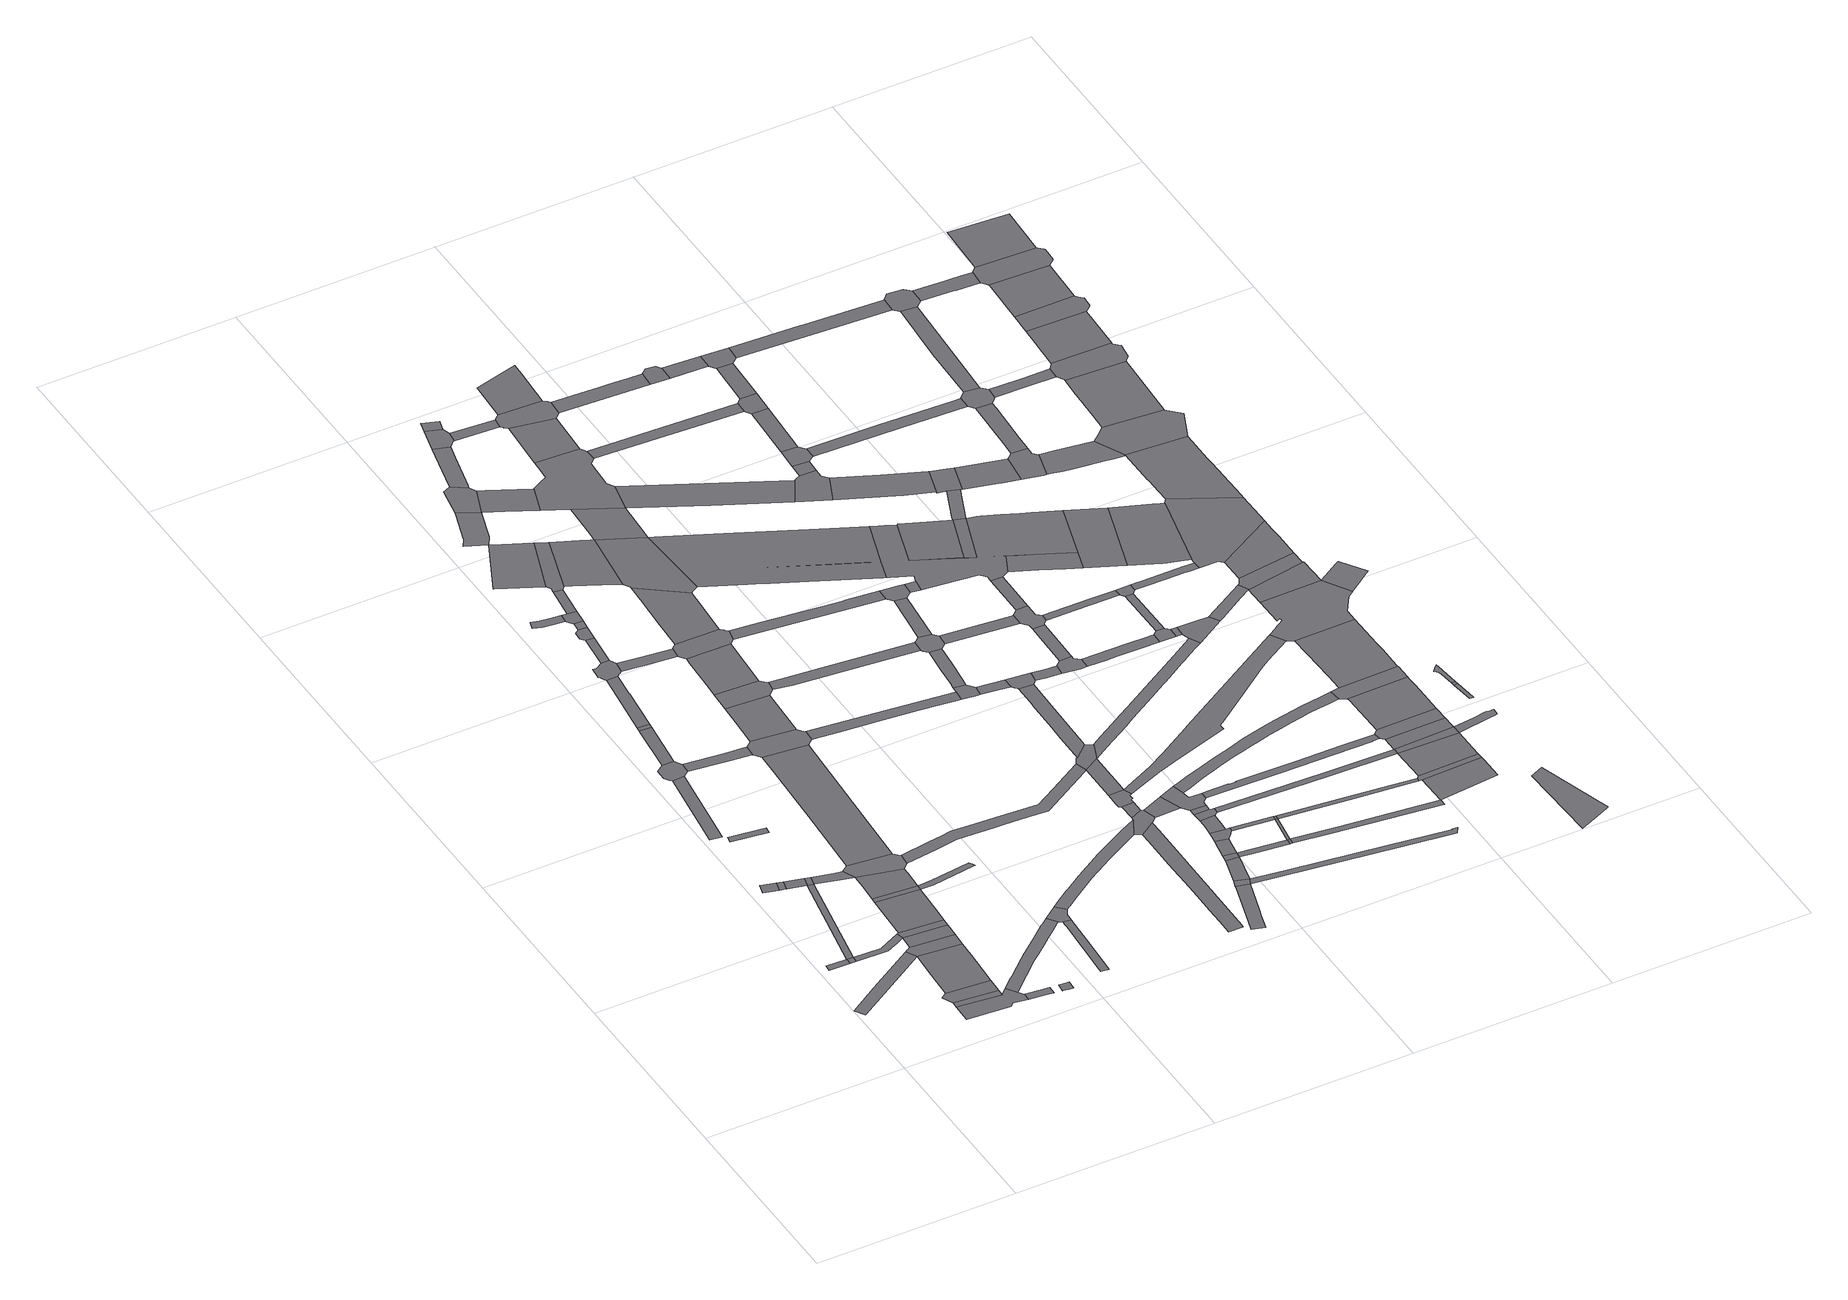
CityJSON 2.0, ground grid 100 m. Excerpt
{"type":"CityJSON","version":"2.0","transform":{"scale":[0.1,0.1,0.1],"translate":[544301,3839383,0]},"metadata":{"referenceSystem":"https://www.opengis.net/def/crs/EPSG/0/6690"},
"CityObjects":{
"road1":{"type":"Road","attributes":{"RoadStructureAttribute.sectionType":"1"},"geometry":[{"type":"MultiSurface","lod":"1","boundaries":[[[0,1,2,3]]]}]},
"road2":{"type":"Road","attributes":{"RoadStructureAttribute.sectionType":"1"},"geometry":[{"type":"MultiSurface","lod":"1","boundaries":[[[4,5,6,7,8,9]]]}]},
"road3":{"type":"Road","geometry":[{"type":"MultiSurface","lod":"1","boundaries":[[[3,2,10,11]]]}]},
"road4":{"type":"Road","attributes":{"RoadStructureAttribute.sectionType":"1"},"geometry":[{"type":"MultiSurface","lod":"1","boundaries":[[[12,13,14,15,16]]]}]},
"road5":{"type":"Road","attributes":{"RoadStructureAttribute.sectionType":"1"},"geometry":[{"type":"MultiSurface","lod":"1","boundaries":[[[17,3,11,18]]]}]},
"road6":{"type":"Road","attributes":{"RoadStructureAttribute.sectionType":"1"},"geometry":[{"type":"MultiSurface","lod":"1","boundaries":[[[19,20,21,11,10,22,23,24]]]}]},
"road7":{"type":"Road","geometry":[{"type":"MultiSurface","lod":"1","boundaries":[[[16,15,25,26]]]}]},
"road8":{"type":"Road","attributes":{"RoadStructureAttribute.sectionType":"1"},"geometry":[{"type":"MultiSurface","lod":"1","boundaries":[[[27,28,29,30]]]}]},
"road9":{"type":"Road","geometry":[{"type":"MultiSurface","lod":"1","boundaries":[[[31,32,33,27,30,34]]]}]},
"road10":{"type":"Road","attributes":{"RoadStructureAttribute.sectionType":"1"},"geometry":[{"type":"MultiSurface","lod":"1","boundaries":[[[26,25,35,17,36]]]}]},
"road11":{"type":"Road","geometry":[{"type":"MultiSurface","lod":"1","boundaries":[[[37,38,29,28,39,40,41,42,43,44,45,46]]]}]},
"road12":{"type":"Road","geometry":[{"type":"MultiSurface","lod":"1","boundaries":[[[36,17,18,47]]]}]},
"road13":{"type":"Road","attributes":{"RoadStructureAttribute.sectionType":"1"},"geometry":[{"type":"MultiSurface","lod":"1","boundaries":[[[9,48,31,34,49,50,51]]]}]},
"road14":{"type":"Road","attributes":{"RoadStructureAttribute.sectionType":"1"},"geometry":[{"type":"MultiSurface","lod":"1","boundaries":[[[52,53,54,55]]]}]},
"road15":{"type":"Road","geometry":[{"type":"MultiSurface","lod":"1","boundaries":[[[56,57,58,59,60]]]}]},
"road16":{"type":"Road","geometry":[{"type":"MultiSurface","lod":"1","boundaries":[[[61,62,63,4,9,51,64]]]}]},
"road17":{"type":"Road","attributes":{"RoadStructureAttribute.sectionType":"1"},"geometry":[{"type":"MultiSurface","lod":"1","boundaries":[[[65,47,18,66,67,68,69,70]]]}]},
"road18":{"type":"Road","attributes":{"RoadStructureAttribute.sectionType":"1"},"geometry":[{"type":"MultiSurface","lod":"1","boundaries":[[[24,71,61,64,72]]]}]},
"road19":{"type":"Road","geometry":[{"type":"MultiSurface","lod":"1","boundaries":[[[73,19,24,72,74]]]}]},
"road20":{"type":"Road","geometry":[{"type":"MultiSurface","lod":"1","boundaries":[[[75,76,77,78,79,80,81,53,52,82,83,84,85,86,87,88]]]}]},
"road21":{"type":"Road","attributes":{"RoadStructureAttribute.sectionType":"1"},"geometry":[{"type":"MultiSurface","lod":"1","boundaries":[[[89,90,44,43,91,92,93,94]]]}]},
"road22":{"type":"Road","attributes":{"RoadStructureAttribute.sectionType":"1"},"geometry":[{"type":"MultiSurface","lod":"1","boundaries":[[[95,73,74,96,97]]]}]},
"road23":{"type":"Road","geometry":[{"type":"MultiSurface","lod":"1","boundaries":[[[98,95,97,99]]]}]},
"road24":{"type":"Road","attributes":{"RoadStructureAttribute.sectionType":"1"},"geometry":[{"type":"MultiSurface","lod":"1","boundaries":[[[100,101,75,88,102]]]}]},
"road25":{"type":"Road","attributes":{"RoadStructureAttribute.sectionType":"1"},"geometry":[{"type":"MultiSurface","lod":"1","boundaries":[[[103,104,98,99,105,106]]]}]},
"road26":{"type":"Road","geometry":[{"type":"MultiSurface","lod":"1","boundaries":[[[107,108,109,110,111,112,113,114]]]}]},
"road27":{"type":"Road","geometry":[{"type":"MultiSurface","lod":"1","boundaries":[[[115,100,102,116]]]}]},
"road28":{"type":"Road","geometry":[{"type":"MultiSurface","lod":"1","boundaries":[[[117,118,70,69,103,106,119,120,121,122,123]]]}]},
"road29":{"type":"Road","attributes":{"RoadStructureAttribute.sectionType":"1"},"geometry":[{"type":"MultiSurface","lod":"1","boundaries":[[[124,125,126,127,128,129,130,131,132,37,46,133,134,135,136,137,138,139,140,141]]]}]},
"road30":{"type":"Road","attributes":{"RoadStructureAttribute.sectionType":"1"},"geometry":[{"type":"MultiSurface","lod":"1","boundaries":[[[142,85,84,143,144,145,146,147]]]}]},
"road31":{"type":"Road","attributes":{"RoadStructureAttribute.sectionType":"1"},"geometry":[{"type":"MultiSurface","lod":"1","boundaries":[[[148,149,150,115,116,151,152,153]]]}]},
"road32":{"type":"Road","attributes":{"RoadStructureAttribute.sectionType":"1"},"geometry":[{"type":"MultiSurface","lod":"1","boundaries":[[[154,155,156,117,123,157,158]]]}]},
"road33":{"type":"Road","geometry":[{"type":"MultiSurface","lod":"1","boundaries":[[[159,160,161,162,163,164,148,153,165,166,167,168,169]]]}]},
"road34":{"type":"Road","attributes":{"RoadStructureAttribute.sectionType":"1"},"geometry":[{"type":"MultiSurface","lod":"1","boundaries":[[[170,171,172,173,174,175,99,97]]]}]},
"road35":{"type":"Road","geometry":[{"type":"MultiSurface","lod":"1","boundaries":[[[176,177,178,179,180,181,182,183,184]]]}]},
"road36":{"type":"Road","attributes":{"RoadStructureAttribute.sectionType":"1"},"geometry":[{"type":"MultiSurface","lod":"1","boundaries":[[[185,159,169,186]]]}]},
"road37":{"type":"Road","attributes":{"RoadStructureAttribute.sectionType":"1"},"geometry":[{"type":"MultiSurface","lod":"1","boundaries":[[[187,188,189,190,191,192,193,194,195]]]}]},
"road38":{"type":"Road","geometry":[{"type":"MultiSurface","lod":"1","boundaries":[[[196,197,198,185,186,199]]]}]},
"road39":{"type":"Road","attributes":{"RoadStructureAttribute.sectionType":"1"},"geometry":[{"type":"MultiSurface","lod":"1","boundaries":[[[200,201,196,199,202]]]}]},
"road40":{"type":"Road","geometry":[{"type":"MultiSurface","lod":"1","boundaries":[[[203,124,141,204,187,195,205,206,207]]]}]},
"road41":{"type":"Road","geometry":[{"type":"MultiSurface","lod":"1","boundaries":[[[184,183,200,202,208,209]]]}]},
"road42":{"type":"Road","geometry":[{"type":"MultiSurface","lod":"1","boundaries":[[[210,211,212,147,146,213,154,158,214,215,216,217,218,219,220]]]}]},
"road43":{"type":"Road","attributes":{"RoadStructureAttribute.sectionType":"1"},"geometry":[{"type":"MultiSurface","lod":"1","boundaries":[[[221,168,167,222,223,224]]]}]},
"road44":{"type":"Road","attributes":{"RoadStructureAttribute.sectionType":"1"},"geometry":[{"type":"MultiSurface","lod":"1","boundaries":[[[225,209,208,226]]]}]},
"road45":{"type":"Road","attributes":{"RoadStructureAttribute.sectionType":"1"},"geometry":[{"type":"MultiSurface","lod":"1","boundaries":[[[227,228,210,220,229]]]}]},
"road46":{"type":"Road","attributes":{"function":"1"},"geometry":[{"type":"MultiSurface","lod":"1","boundaries":[[[230,231,232,233,234,235,236]]]}]},
"road47":{"type":"Road","attributes":{"RoadStructureAttribute.sectionType":"1"},"geometry":[{"type":"MultiSurface","lod":"1","boundaries":[[[237,238,239,240,241,232,242,243,244]]]}]},
"road48":{"type":"Road","geometry":[{"type":"MultiSurface","lod":"1","boundaries":[[[245,227,229,246,247,248,249,250,251]]]}]},
"road49":{"type":"Road","geometry":[{"type":"MultiSurface","lod":"1","boundaries":[[[236,235,252,253,254,225,226,255,256,257,258]]]}]},
"road50":{"type":"Road","attributes":{"RoadStructureAttribute.sectionType":"1"},"geometry":[{"type":"MultiSurface","lod":"1","boundaries":[[[259,260,261,245,251,262]]]}]},
"road51":{"type":"Road","geometry":[{"type":"MultiSurface","lod":"1","boundaries":[[[263,264,265,237,244,266,267]]]}]},
"road52":{"type":"Road","geometry":[{"type":"MultiSurface","lod":"1","boundaries":[[[268,269,224,223,270,259,262,271,272,273,274,275,276,277,278]]]}]},
"road53":{"type":"Road","attributes":{"function":"1"},"geometry":[{"type":"MultiSurface","lod":"1","boundaries":[[[279,280,258,257,281,282,283,284]]]}]},
"road54":{"type":"Road","attributes":{"RoadStructureAttribute.sectionType":"1"},"geometry":[{"type":"MultiSurface","lod":"1","boundaries":[[[285,286,287,288,289,290,291,292,293,294,121,120,295,296,297,298,299,300,301,302]]]}]},
"road55":{"type":"Road","attributes":{"RoadStructureAttribute.sectionType":"1"},"geometry":[{"type":"MultiSurface","lod":"1","boundaries":[[[303,304,305,306,307,308,309,310,311,203,207,312,313,314,315,316,317,318,319,320,321,322,323]]]}]},
"road56":{"type":"Road","attributes":{"RoadStructureAttribute.sectionType":"1"},"geometry":[{"type":"MultiSurface","lod":"1","boundaries":[[[324,325,326,268,278,327,328,329,330]]]}]},
"road57":{"type":"Road","attributes":{"RoadStructureAttribute.sectionType":"1"},"geometry":[{"type":"MultiSurface","lod":"1","boundaries":[[[331,332,263,267,333,334,335,336]]]}]},
"road58":{"type":"Road","attributes":{"RoadStructureAttribute.sectionType":"1"},"geometry":[{"type":"MultiSurface","lod":"1","boundaries":[[[337,266,244,338,339,340,341]]]}]},
"road59":{"type":"Road","attributes":{"RoadStructureAttribute.sectionType":"1"},"geometry":[{"type":"MultiSurface","lod":"1","boundaries":[[[217,216,342,343,344,345,346,347,348,349]]]}]},
"road60":{"type":"Road","geometry":[{"type":"MultiSurface","lod":"1","boundaries":[[[284,283,350,351,324,330,352,353,354]]]}]},
"road61":{"type":"Road","geometry":[{"type":"MultiSurface","lod":"1","boundaries":[[[355,331,336,356,357,358,359,360]]]}]},
"road62":{"type":"Road","attributes":{"RoadStructureAttribute.sectionType":"1"},"geometry":[{"type":"MultiSurface","lod":"1","boundaries":[[[361,355,360,362]]]}]},
"road63":{"type":"Road","attributes":{"RoadStructureAttribute.sectionType":"1"},"geometry":[{"type":"MultiSurface","lod":"1","boundaries":[[[363,364,248,247,365,366,367,368]]]}]},
"road64":{"type":"Road","attributes":{"RoadStructureAttribute.sectionType":"1"},"geometry":[{"type":"MultiSurface","lod":"1","boundaries":[[[369,370,371,372,284,354,373,374]]]}]},
"road65":{"type":"Road","attributes":{"RoadStructureAttribute.sectionType":"1"},"geometry":[{"type":"MultiSurface","lod":"1","boundaries":[[[375,376,377,378,379,380,381,382,383,384,385,386,387,388,389]]]}]},
"road66":{"type":"Road","attributes":{"RoadStructureAttribute.sectionType":"1"},"geometry":[{"type":"MultiSurface","lod":"1","boundaries":[[[390,391,392,393,394,395,396,397,398,399,400,401]]]}]},
"road67":{"type":"Road","attributes":{"RoadStructureAttribute.sectionType":"1"},"geometry":[{"type":"MultiSurface","lod":"1","boundaries":[[[358,357,402,403]]]}]},
"road68":{"type":"Road","geometry":[{"type":"MultiSurface","lod":"1","boundaries":[[[404,405,406,407,341,340,369,374,408,409,410,411,412,413,414,415]]]}]},
"road69":{"type":"Road","geometry":[{"type":"MultiSurface","lod":"1","boundaries":[[[416,417,418,419,303,323,420,378,377,421,422]]]}]},
"road70":{"type":"Road","geometry":[{"type":"MultiSurface","lod":"1","boundaries":[[[423,390,401,424]]]}]},
"road71":{"type":"Road","attributes":{"RoadStructureAttribute.sectionType":"1"},"geometry":[{"type":"MultiSurface","lod":"1","boundaries":[[[425,426,427,428,274,273,429,430,431,432]]]}]},
"road72":{"type":"Road","attributes":{"RoadStructureAttribute.sectionType":"1"},"geometry":[{"type":"MultiSurface","lod":"1","boundaries":[[[433,434,418,417]]]}]},
"road73":{"type":"Road","attributes":{"RoadStructureAttribute.sectionType":"1"},"geometry":[{"type":"MultiSurface","lod":"1","boundaries":[[[435,423,424,436]]]}]},
"road74":{"type":"Road","geometry":[{"type":"MultiSurface","lod":"1","boundaries":[[[437,438,439,440,441,434,433,442,443,444,445,446,447,448]]]}]},
"road75":{"type":"Road","attributes":{"RoadStructureAttribute.sectionType":"1"},"geometry":[{"type":"MultiSurface","lod":"1","boundaries":[[[449,404,415,450]]]}]},
"road76":{"type":"Road","geometry":[{"type":"MultiSurface","lod":"1","boundaries":[[[451,435,436,452]]]}]},
"road77":{"type":"Road","attributes":{"RoadStructureAttribute.sectionType":"1"},"geometry":[{"type":"MultiSurface","lod":"1","boundaries":[[[453,454,302,437,448]]]}]},
"road78":{"type":"Road","geometry":[{"type":"MultiSurface","lod":"1","boundaries":[[[455,349,348,456,457,458,459]]]}]},
"road79":{"type":"Road","attributes":{"RoadStructureAttribute.sectionType":"1"},"geometry":[{"type":"MultiSurface","lod":"1","boundaries":[[[460,461,451,452,462,463]]]}]},
"road80":{"type":"Road","attributes":{"RoadStructureAttribute.sectionType":"1"},"geometry":[{"type":"MultiSurface","lod":"1","boundaries":[[[464,465,422,421,466,467,468]]]}]},
"road81":{"type":"Road","geometry":[{"type":"MultiSurface","lod":"1","boundaries":[[[469,470,471,403,402,472,473,449,450,474,475,476,477,478]]]}]},
"road82":{"type":"Road","geometry":[{"type":"MultiSurface","lod":"1","boundaries":[[[479,480,481,482,285,302,454,483]]]}]},
"road83":{"type":"Road","attributes":{"RoadStructureAttribute.sectionType":"1"},"geometry":[{"type":"MultiSurface","lod":"1","boundaries":[[[484,485,486,455,459,487,488,489]]]}]},
"road84":{"type":"Road","geometry":[{"type":"MultiSurface","lod":"1","boundaries":[[[490,491,460,463,492,493,494,495,496]]]}]},
"road85":{"type":"Road","attributes":{"RoadStructureAttribute.sectionType":"1"},"geometry":[{"type":"MultiSurface","lod":"1","boundaries":[[[497,498,499,500,490,496]]]}]},
"road86":{"type":"Road","attributes":{"RoadStructureAttribute.sectionType":"1"},"geometry":[{"type":"MultiSurface","lod":"1","boundaries":[[[458,457,501,502,503]]]}]},
"road87":{"type":"Road","attributes":{"RoadStructureAttribute.sectionType":"1"},"geometry":[{"type":"MultiSurface","lod":"1","boundaries":[[[504,505,506,469,478]]]}]},
"road88":{"type":"Road","geometry":[{"type":"MultiSurface","lod":"1","boundaries":[[[507,508,509,510,511,512,513,514,515,354,353,516,517,518,519,520,521,522,523],[524,525,526,523]]]}]},
"road89":{"type":"Road","geometry":[{"type":"MultiSurface","lod":"1","boundaries":[[[527,528,529,530,499,498,531,532,533,534]]]}]},
"road90":{"type":"Road","geometry":[{"type":"MultiSurface","lod":"1","boundaries":[[[535,530,529,536]]]}]},
"road91":{"type":"Road","attributes":{"RoadStructureAttribute.sectionType":"1"},"geometry":[{"type":"MultiSurface","lod":"1","boundaries":[[[537,452,436,538,539,540]]]}]},
"road92":{"type":"Road","attributes":{"RoadStructureAttribute.sectionType":"1"},"geometry":[{"type":"MultiSurface","lod":"1","boundaries":[[[541,542,543,544,545,546,480,479,547,548,549]]]}]},
"road93":{"type":"Road","geometry":[{"type":"MultiSurface","lod":"1","boundaries":[[[550,464,468,535,536,551,552,553,554,555,556]]]}]},
"road94":{"type":"Road","geometry":[{"type":"MultiSurface","lod":"1","boundaries":[[[557,558,559,368,367,560,561,484,489,562,563,564,565,566]]]}]},
"road95":{"type":"Road","attributes":{"RoadStructureAttribute.sectionType":"1"},"geometry":[{"type":"MultiSurface","lod":"1","boundaries":[[[567,557,566,568]]]}]},
"road96":{"type":"Road","attributes":{"RoadStructureAttribute.sectionType":"1"},"geometry":[{"type":"MultiSurface","lod":"1","boundaries":[[[495,494,569,570]]]}]},
"road97":{"type":"Road","attributes":{"RoadStructureAttribute.sectionType":"1"},"geometry":[{"type":"MultiSurface","lod":"1","boundaries":[[[408,374,571,572,573]]]}]},
"road98":{"type":"Road","geometry":[{"type":"MultiSurface","lod":"1","boundaries":[[[503,502,574,575,541,549,576,577,578]]]}]},
"road99":{"type":"Road","geometry":[{"type":"MultiSurface","lod":"1","boundaries":[[[540,539,579,580]]]}]},
"road100":{"type":"Road","attributes":{"RoadStructureAttribute.sectionType":"1"},"geometry":[{"type":"MultiSurface","lod":"1","boundaries":[[[569,540,580,581]]]}]},
"road101":{"type":"Road","geometry":[{"type":"MultiSurface","lod":"1","boundaries":[[[582,583,584,432,431,567,568,585,586,587]]]}]},
"road102":{"type":"Road","geometry":[{"type":"MultiSurface","lod":"1","boundaries":[[[570,569,581,588]]]}]},
"road103":{"type":"Road","attributes":{"RoadStructureAttribute.sectionType":"1"},"geometry":[{"type":"MultiSurface","lod":"1","boundaries":[[[589,578,577,590,591,592,593]]]}]},
"road104":{"type":"Road","attributes":{"RoadStructureAttribute.sectionType":"1"},"geometry":[{"type":"MultiSurface","lod":"1","boundaries":[[[594,563,562,595,596]]]}]},
"road105":{"type":"Road","attributes":{"RoadStructureAttribute.sectionType":"1"},"geometry":[{"type":"MultiSurface","lod":"1","boundaries":[[[597,598,599,600,424,401,601,602,603]]]}]},
"road106":{"type":"Road","geometry":[{"type":"MultiSurface","lod":"1","boundaries":[[[587,586,604,605]]]}]},
"road107":{"type":"Road","attributes":{"RoadStructureAttribute.sectionType":"1"},"geometry":[{"type":"MultiSurface","lod":"1","boundaries":[[[606,607,608,609,610,476,475,611,612]]]}]},
"road108":{"type":"Road","attributes":{"RoadStructureAttribute.sectionType":"1"},"geometry":[{"type":"MultiSurface","lod":"1","boundaries":[[[413,412,613,614]]]}]},
"road109":{"type":"Road","geometry":[{"type":"MultiSurface","lod":"1","boundaries":[[[615,593,592,616,617,618,619,620,621]]]}]},
"road110":{"type":"Road","attributes":{"RoadStructureAttribute.sectionType":"1"},"geometry":[{"type":"MultiSurface","lod":"1","boundaries":[[[622,623,615,621,624,625]]]}]},
"road111":{"type":"Road","attributes":{"RoadStructureAttribute.sectionType":"1"},"geometry":[{"type":"MultiSurface","lod":"1","boundaries":[[[626,627,628,629,630,631,632,633,483,454,634,635,636,637,638,639,640,641,642,643,644,645,646,647]]]}]},
"road112":{"type":"Road","geometry":[{"type":"MultiSurface","lod":"1","boundaries":[[[648,649,573,572,650,651,652,653,654]]]}]},
"road113":{"type":"Road","geometry":[{"type":"MultiSurface","lod":"1","boundaries":[[[655,656,657,596,595,658,622,625,659,660,661,662,663,664,665,666]]]}]},
"road114":{"type":"Road","attributes":{"RoadStructureAttribute.sectionType":"1"},"geometry":[{"type":"MultiSurface","lod":"1","boundaries":[[[667,668,580,579,669,670,671,672]]]}]},
"road115":{"type":"Road","attributes":{"RoadStructureAttribute.sectionType":"1"},"geometry":[{"type":"MultiSurface","lod":"1","boundaries":[[[673,534,533,674,675,676,677]]]}]},
"road116":{"type":"Road","attributes":{"RoadStructureAttribute.sectionType":"1"},"geometry":[{"type":"MultiSurface","lod":"1","boundaries":[[[678,679,680,681,682,683,448,447,684,685,686,687,688,689,690,691,692,693,694,695,696]]]}]},
"road117":{"type":"Road","attributes":{"RoadStructureAttribute.sectionType":"1"},"geometry":[{"type":"MultiSurface","lod":"1","boundaries":[[[697,698,699,700,701,702,703,704,553,552,705,706,707,708,709,710]]]}]},
"road118":{"type":"Road","attributes":{"RoadStructureAttribute.sectionType":"1"},"geometry":[{"type":"MultiSurface","lod":"1","boundaries":[[[711,648,654,712]]]}]},
"road119":{"type":"Road","geometry":[{"type":"MultiSurface","lod":"1","boundaries":[[[713,714,655,666,715]]]}]},
"road120":{"type":"Road","attributes":{"RoadStructureAttribute.sectionType":"1"},"geometry":[{"type":"MultiSurface","lod":"1","boundaries":[[[716,717,588,581,718,719,720]]]}]},
"road121":{"type":"Road","attributes":{"RoadStructureAttribute.sectionType":"1"},"geometry":[{"type":"MultiSurface","lod":"1","boundaries":[[[721,722,723,724,725,726,727,728,729,730,731,550,556,732,733,734,735,736,737,738,739,740,741,742,743,744,745,746,747,748]]]}]},
"road122":{"type":"Road","geometry":[{"type":"MultiSurface","lod":"1","boundaries":[[[749,750,612,611,751,752,753,754]]]}]},
"road123":{"type":"Road","geometry":[{"type":"MultiSurface","lod":"1","boundaries":[[[755,756,757,758,759,760,761,762,763,764]]]}]},
"road124":{"type":"Road","geometry":[{"type":"MultiSurface","lod":"1","boundaries":[[[765,711,712,766,767,768,769,770]]]}]},
"road125":{"type":"Road","attributes":{"RoadStructureAttribute.sectionType":"1"},"geometry":[{"type":"MultiSurface","lod":"1","boundaries":[[[771,772,773,774,619,618,775,776,777,778,779]]]}]},
"road126":{"type":"Road","attributes":{"RoadStructureAttribute.sectionType":"1"},"geometry":[{"type":"MultiSurface","lod":"1","boundaries":[[[780,765,770,781]]]}]},
"road127":{"type":"Road","geometry":[{"type":"MultiSurface","lod":"1","boundaries":[[[764,763,782,783]]]}]},
"road128":{"type":"Road","attributes":{"RoadStructureAttribute.sectionType":"1"},"geometry":[{"type":"MultiSurface","lod":"1","boundaries":[[[784,752,751,785,786,787]]]}]},
"road129":{"type":"Road","attributes":{"RoadStructureAttribute.sectionType":"1"},"geometry":[{"type":"MultiSurface","lod":"1","boundaries":[[[788,651,650,789,790,791]]]}]},
"road130":{"type":"Road","geometry":[{"type":"MultiSurface","lod":"1","boundaries":[[[792,793,507,523,522,794,795,605,604,796,797,798,799,713,715,800,801,802,803,804,805,806,807,808,809,810,811,812,813,783,782,814,815,816,817,760,759]]]}]},
"road131":{"type":"Road","attributes":{"RoadStructureAttribute.sectionType":"1"},"geometry":[{"type":"MultiSurface","lod":"1","boundaries":[[[818,662,661,819,820,821]]]}]},
"road132":{"type":"Road","geometry":[{"type":"MultiSurface","lod":"1","boundaries":[[[822,614,613,780,781,823]]]}]},
"road133":{"type":"Road","attributes":{"RoadStructureAttribute.sectionType":"1"},"geometry":[{"type":"MultiSurface","lod":"1","boundaries":[[[824,822,823,825]]]}]},
"road134":{"type":"Road","attributes":{"RoadStructureAttribute.sectionType":"1"},"geometry":[{"type":"MultiSurface","lod":"1","boundaries":[[[826,827,828,802,801,829,830,831,832,805]]]}]},
"road135":{"type":"Road","geometry":[{"type":"MultiSurface","lod":"1","boundaries":[[[833,779,778,834,835,836]]]}]},
"road136":{"type":"Road","attributes":{"RoadStructureAttribute.sectionType":"1"},"geometry":[{"type":"MultiSurface","lod":"1","boundaries":[[[837,838,764,783,839]]]}]},
"road137":{"type":"Road","geometry":[{"type":"MultiSurface","lod":"1","boundaries":[[[787,786,840,824,825,841,842]]]}]},
"road138":{"type":"Road","attributes":{"RoadStructureAttribute.sectionType":"1"},"geometry":[{"type":"MultiSurface","lod":"1","boundaries":[[[835,834,843,844]]]}]},
"road139":{"type":"Road","attributes":{"RoadStructureAttribute.sectionType":"1"},"geometry":[{"type":"MultiSurface","lod":"1","boundaries":[[[845,833,836,846]]]}]},
"road140":{"type":"Road","geometry":[{"type":"MultiSurface","lod":"1","boundaries":[[[821,820,847,845,846,848,849,850]]]}]},
"road141":{"type":"Road","geometry":[{"type":"MultiSurface","lod":"1","boundaries":[[[851,852,853,791,790,854,855,856,857,837,839,858,859,860]]]}]},
"road142":{"type":"Road","geometry":[{"type":"MultiSurface","lod":"1","boundaries":[[[861,862,863,864,844,843,626,647,865,866]]]}]},
"road143":{"type":"Road","geometry":[{"type":"MultiSurface","lod":"1","boundaries":[[[867,868,869,672,870]]]}]},
"road144":{"type":"Road","attributes":{"RoadStructureAttribute.sectionType":"1"},"geometry":[{"type":"MultiSurface","lod":"1","boundaries":[[[871,872,768,767,873,874,875,876]]]}]},
"road145":{"type":"Road","geometry":[{"type":"MultiSurface","lod":"1","boundaries":[[[877,878,879,720,719,869,868]]]}]},
"road146":{"type":"Road","attributes":{"function":"3","RoadStructureAttribute.sectionType":"1"},"geometry":[{"type":"MultiSurface","lod":"1","boundaries":[[[676,878,877,880,881]]]}]},
"road147":{"type":"Road","attributes":{"RoadStructureAttribute.sectionType":"1"},"geometry":[{"type":"MultiSurface","lod":"1","boundaries":[[[860,859,882,883,884,885,886,887,888]]]}]},
"road148":{"type":"Road","geometry":[{"type":"MultiSurface","lod":"1","boundaries":[[[889,677,676,881]]]}]},
"road149":{"type":"Road","geometry":[{"type":"MultiSurface","lod":"1","boundaries":[[[806,805,832,890,891,892]]]}]},
"road150":{"type":"Road","attributes":{"function":"3","RoadStructureAttribute.sectionType":"1"},"geometry":[{"type":"MultiSurface","lod":"1","boundaries":[[[893,894,895,896,897,677,889]]]}]},
"road151":{"type":"Road","attributes":{"RoadStructureAttribute.sectionType":"1"},"geometry":[{"type":"MultiSurface","lod":"1","boundaries":[[[898,899,900,901,902,903,904,850,849,905,906,907,908,909,910,911]]]}]},
"road152":{"type":"Road","geometry":[{"type":"MultiSurface","lod":"1","boundaries":[[[912,913,710,709,895,894]]]}]},
"road153":{"type":"Road","attributes":{"function":"3","RoadStructureAttribute.sectionType":"1"},"geometry":[{"type":"MultiSurface","lod":"1","boundaries":[[[914,915,916,917,918,913,912]]]}]},
"road154":{"type":"Road","attributes":{"RoadStructureAttribute.sectionType":"1"},"geometry":[{"type":"MultiSurface","lod":"1","boundaries":[[[919,920,866,865,921,922,923,924]]]}]},
"road155":{"type":"Road","geometry":[{"type":"MultiSurface","lod":"1","boundaries":[[[925,926,927,928,929,930,931,932,721,748,933,917,916]]]}]},
"road156":{"type":"Road","geometry":[{"type":"MultiSurface","lod":"1","boundaries":[[[934,935,888,887,936,937,938,939,940,941]]]}]},
"road157":{"type":"Road","geometry":[{"type":"MultiSurface","lod":"1","boundaries":[[[942,943,944,945,946]]]}]},
"road158":{"type":"Road","attributes":{"RoadStructureAttribute.sectionType":"1"},"geometry":[{"type":"MultiSurface","lod":"1","boundaries":[[[947,948,892,891,949,950,951,952,953]]]}]},
"road159":{"type":"Road","attributes":{"RoadStructureAttribute.sectionType":"1"},"geometry":[{"type":"MultiSurface","lod":"1","boundaries":[[[954,955,842,841,956,957,958]]]}]},
"road160":{"type":"Road","attributes":{"function":"3","RoadStructureAttribute.sectionType":"1"},"geometry":[{"type":"MultiSurface","lod":"1","boundaries":[[[959,960,961,962,963,964,965,966,967,968,927,926]]]}]},
"road161":{"type":"Road","attributes":{"RoadStructureAttribute.sectionType":"1"},"geometry":[{"type":"MultiSurface","lod":"1","boundaries":[[[969,970,971,972,889,881,973,974,975,976,977]]]}]},
"road162":{"type":"Road","attributes":{"RoadStructureAttribute.sectionType":"1"},"geometry":[{"type":"MultiSurface","lod":"1","boundaries":[[[978,979,934,941,980,981,982]]]}]},
"road163":{"type":"Road","geometry":[{"type":"MultiSurface","lod":"1","boundaries":[[[983,984,985,986,987,988,989,678,696,990,964,963,991,992,993,994]]]}]},
"road164":{"type":"Road","geometry":[{"type":"MultiSurface","lod":"1","boundaries":[[[995,876,875,996,978,982,997,998,999,1000,1001,1002]]]}]},
"road165":{"type":"Road","attributes":{"function":"3","RoadStructureAttribute.sectionType":"1"},"geometry":[{"type":"MultiSurface","lod":"1","boundaries":[[[1003,1004,1005,1006,1007,983,994]]]}]},
"road166":{"type":"Road","geometry":[{"type":"MultiSurface","lod":"1","boundaries":[[[1008,1009,1010,1011,1012,1013]]]}]},
"road167":{"type":"Road","attributes":{"RoadStructureAttribute.sectionType":"1"},"geometry":[{"type":"MultiSurface","lod":"1","boundaries":[[[1014,1015,1016,1017,938,937,1018,1019,1020,1021,1022,1023,1024,1025,1026,1027,1028]]]}]},
"road168":{"type":"Road","geometry":[{"type":"MultiSurface","lod":"1","boundaries":[[[1029,1030,1031,1032,919,924,1004,1003]]]}]},
"road169":{"type":"Road","geometry":[{"type":"MultiSurface","lod":"1","boundaries":[[[1033,1034,1013,1012]]]}]},
"road170":{"type":"Road","attributes":{"RoadStructureAttribute.sectionType":"1"},"geometry":[{"type":"MultiSurface","lod":"1","boundaries":[[[1035,1036,1037,1038,1039,1040,1041,1034,1033]]]}]},
"road171":{"type":"Road","geometry":[{"type":"MultiSurface","lod":"1","boundaries":[[[1042,1043,1044,1045,1046,1047,1048,1049,1050,1031,1030]]]}]},
"road172":{"type":"Road","geometry":[{"type":"MultiSurface","lod":"1","boundaries":[[[1051,1052,953,952,1053,911,910,1054,1055,1049,1048,1056]]]}]},
"road173":{"type":"Road","attributes":{"RoadStructureAttribute.sectionType":"1"},"geometry":[{"type":"MultiSurface","lod":"1","boundaries":[[[1057,1058,1059,995,1002,1060,1061]]]}]},
"road174":{"type":"Road","attributes":{"RoadStructureAttribute.sectionType":"1"},"geometry":[{"type":"MultiSurface","lod":"1","boundaries":[[[1062,1063,999,998,1064,1065,1066]]]}]},
"road175":{"type":"Road","attributes":{"RoadStructureAttribute.sectionType":"1"},"geometry":[{"type":"MultiSurface","lod":"1","boundaries":[[[1067,1068,1069,994,993,1070,1071,1072,1073,1074]]]}]},
"road176":{"type":"Road","attributes":{"function":"3","RoadStructureAttribute.sectionType":"1"},"geometry":[{"type":"MultiSurface","lod":"1","boundaries":[[[1027,1075,1076,1077,1051,1056,1078,1079,1080,1081]]]}]},
"road177":{"type":"Road","geometry":[{"type":"MultiSurface","lod":"1","boundaries":[[[1082,958,957,1057,1061,1083,1084,1085]]]}]},
"road178":{"type":"Road","geometry":[{"type":"MultiSurface","lod":"1","boundaries":[[[1086,1087,1088,1028,1027,1081,1089,1090,1091,1092]]]}]},
"road179":{"type":"Road","attributes":{"function":"3","RoadStructureAttribute.sectionType":"1"},"geometry":[{"type":"MultiSurface","lod":"1","boundaries":[[[1093,1094,1095,1096,1097,1086,1092,1098]]]}]},
"road180":{"type":"Road","attributes":{"RoadStructureAttribute.sectionType":"1"},"geometry":[{"type":"MultiSurface","lod":"1","boundaries":[[[1099,1100,1101,1084,1083,1102,1103,1104,1105]]]}]},
"road181":{"type":"Road","geometry":[{"type":"MultiSurface","lod":"1","boundaries":[[[1106,1107,1108,1066,1065,1109,1110,1093,1098,1111,1112,1113,1114,1115,1116,1117,1118]]]}]},
"road182":{"type":"Road","attributes":{"function":"3","RoadStructureAttribute.sectionType":"1"},"geometry":[{"type":"MultiSurface","lod":"1","boundaries":[[[1119,1106,1118,1120]]]}]},
"road183":{"type":"Road","geometry":[{"type":"MultiSurface","lod":"1","boundaries":[[[1121,1119,1120,1122,1123,1124,1125,1126,1127,1128]]]}]},
"road184":{"type":"Road","attributes":{"function":"3","RoadStructureAttribute.sectionType":"1"},"geometry":[{"type":"MultiSurface","lod":"1","boundaries":[[[1129,1121,1128,1130]]]}]},
"road185":{"type":"Road","geometry":[{"type":"MultiSurface","lod":"1","boundaries":[[[1131,1132,1105,1104,1133,1134,1129,1130,1135,1136,1137,1138,1139,1140,1141]]]}]},
"road186":{"type":"Road","attributes":{"function":"3","RoadStructureAttribute.sectionType":"1"},"geometry":[{"type":"MultiSurface","lod":"1","boundaries":[[[1142,1143,1131,1141,1144]]]}]}
},
"vertices":[
[49,790,0],[45,755,0],[150,752,0],[151,785,0],
[402,704,0],[158,555,0],[4,455,0],[35,408,0],[403,635,0],[430,652,0],
[181,752,0],[182,784,0],
[74,1419,0],[69,1421,0],[55,1370,0],[128,1350,0],[141,1402,0],
[251,1320,0],[280,1313,0],
[431,832,0],[401,817,0],[320,780,0],[339,748,0],[402,778,0],[437,795,0],
[159,1343,0],[172,1394,0],
[410,291,0],[409,262,0],[625,236,0],[627,272,0],
[413,365,0],[406,361,0],[385,348,0],[631,348,0],
[163,1342,0],[264,1370,0],
[659,269,0],[638,249,0],[405,164,0],[619,146,0],[636,162,0],[638,164,0],[711,154,0],[712,193,0],[699,209,0],[693,217,0],
[293,1362,0],
[422,509,0],[633,379,0],[642,545,0],[647,633,0],
[153,2248,0],[92,2244,0],[34,1806,0],[93,1798,0],
[287,1723,0],[289,1740,0],[291,1757,0],[110,1782,0],[105,1748,0],
[434,724,0],[417,713,0],[414,712,0],[651,705,0],
[396,1335,0],[285,1312,0],[397,1282,0],[463,1267,0],[464,1267,0],[435,1329,0],
[436,760,0],[655,777,0],
[440,836,0],[657,817,0],
[104,2360,0],[94,2353,0],[83,2345,0],[68,2334,0],[66,2277,0],[75,2265,0],[83,2255,0],[164,2256,0],[166,2257,0],[182,2269,0],[185,2324,0],[178,2336,0],[173,2344,0],[164,2360,0],
[789,185,0],[716,192,0],[790,144,0],[830,139,0],[831,138,0],[833,180,0],
[453,1073,0],[661,874,0],[671,1054,0],
[455,1099,0],[673,1080,0],
[135,2621,0],[134,2612,0],[195,2613,0],
[464,1266,0],[460,1196,0],[679,1182,0],[680,1212,0],
[872,132,0],[898,128,0],[923,125,0],[923,129,0],[925,170,0],[894,173,0],[874,175,0],[870,132,0],
[138,2643,0],[198,2636,0],
[470,1354,0],[456,1344,0],[700,1232,0],[707,1239,0],[713,1300,0],[701,1313,0],[684,1329,0],
[1053,606,0],[1022,582,0],[1011,575,0],[943,517,0],[859,449,0],[848,439,0],[819,414,0],[728,332,0],[708,315,0],[782,299,0],[854,367,0],[859,372,0],[904,407,0],[956,452,0],[995,483,0],[1037,518,0],[1076,552,0],[1087,560,0],
[386,2300,0],[387,2244,0],[483,2232,0],[487,2231,0],[489,2231,0],[492,2290,0],
[183,2998,0],[168,2870,0],[166,2870,0],[226,2866,0],[222,2867,0],[238,2997,0],
[517,2196,0],[511,2078,0],[492,1736,0],[734,2148,0],[735,2171,0],
[220,3112,0],[185,3091,0],[167,3093,0],[161,3034,0],[168,3023,0],[172,3015,0],[252,3008,0],[258,3012,0],[270,3021,0],[277,3078,0],[261,3112,0],
[739,1053,0],[956,1082,0],[963,1083,0],[955,1096,0],[946,1110,0],[748,1085,0],
[178,3494,0],[128,3502,0],[89,3514,0],[82,3493,0],[75,3472,0],[118,3458,0],[173,3449,0],[225,3444,0],[230,3489,0],
[238,3285,0],[280,3281,0],
[1106,548,0],[1105,535,0],[1104,513,0],[1083,183,0],[1083,178,0],[1082,167,0],[1122,162,0],[1136,388,0],[1146,545,0],
[246,3365,0],[224,3349,0],[221,3308,0],[289,3360,0],
[250,3412,0],[250,3410,0],[295,3410,0],
[1125,660,0],[1097,553,0],[1149,586,0],[1153,595,0],[1164,616,0],
[303,3481,0],[259,3486,0],
[524,2317,0],[508,2303,0],[494,2291,0],[502,2214,0],[751,2185,0],[764,2196,0],[766,2198,0],[770,2258,0],[767,2258,0],[756,2273,0],[742,2293,0],
[379,3065,0],[379,3007,0],[536,2989,0],[543,3048,0],
[279,3649,0],[322,3641,0],
[539,2568,0],[533,2463,0],[756,2555,0],
[204,4067,0],[196,4070,0],[192,4072,0],[59,3796,0],[64,3793,0],[267,3695,0],[370,3988,0],
[173,4339,0],[170,4331,0],[118,4168,0],[116,4162,0],[90,4119,0],[221,4119,0],[223,4121,0],[276,4288,0],
[545,2678,0],[777,2575,0],[787,2585,0],[794,2639,0],[789,2641,0],[778,2651,0],[763,2666,0],
[273,3687,0],[282,3675,0],[282,3674,0],[329,3649,0],[336,3656,0],[339,3660,0],[432,3960,0],
[562,2957,0],[559,2922,0],[549,2737,0],[781,2953,0],
[240,4509,0],[218,4499,0],[201,4492,0],[329,4429,0],[311,4462,0],
[567,3068,0],[551,3055,0],[546,2976,0],[796,2965,0],[801,2969,0],[807,2974,0],[818,3037,0],[806,3048,0],[801,3052,0],[789,3065,0],[788,3065,0],
[599,3884,0],[558,3903,0],[373,3644,0],[546,3558,0],[571,3546,0],[613,3877,0],
[1695,1482,0],[1523,1380,0],[1414,1315,0],[1205,1329,0],[1103,1335,0],[989,1342,0],[982,1341,0],[973,1340,0],[941,1335,0],[864,1323,0],[870,1261,0],[982,1280,0],[1168,1270,0],[1214,1269,0],[1331,1261,0],[1430,1254,0],[1697,1414,0],[1712,1423,0],
[1722,1019,0],[1643,979,0],[1473,888,0],[1326,798,0],[1323,796,0],[1240,740,0],[1224,731,0],[1155,683,0],[1146,677,0],[1200,640,0],[1251,676,0],[1301,710,0],[1347,741,0],[1364,751,0],[1406,778,0],[1420,786,0],[1444,800,0],[1503,835,0],[1590,882,0],[1672,926,0],[1675,928,0],
[592,3507,0],[586,3413,0],[575,3220,0],[791,3116,0],[800,3264,0],[802,3300,0],[805,3346,0],
[303,4776,0],[268,4629,0],[314,4476,0],[363,4677,0],[363,4678,0],[381,4749,0],
[366,4411,0],[279,4286,0],[367,4242,0],[507,4173,0],[556,4318,0],
[856,2189,0],[918,2183,0],[1082,2167,0],[1273,2147,0],[1382,2132,0],[1449,2124,0],[1474,2121,0],[1481,2178,0],
[579,3535,0],[592,3515,0],[819,3354,0],[847,3371,0],[827,3778,0],
[333,4901,0],[410,4781,0],[414,4780,0],[423,4837,0],[419,4849,0],[411,4874,0],
[347,4959,0],[425,4930,0],
[1072,2610,0],[908,2627,0],[876,2570,0],[1284,2526,0],[1486,2505,0],[1490,2566,0],
[628,4113,0],[617,3926,0],[616,3901,0],[614,3877,0],[829,3820,0],[841,4006,0],
[1780,148,0],[1786,899,0],[1786,961,0],[1708,909,0],[1708,901,0],[1709,825,0],[1708,673,0],[1708,584,0],[1708,574,0],[1709,455,0],[1708,420,0],[1708,305,0],[1708,218,0],[1707,133,0],[1779,133,0],
[1888,397,0],[1885,385,0],[1830,195,0],[1805,110,0],[1801,100,0],[1863,82,0],[1871,110,0],[1886,162,0],[1900,206,0],[1917,264,0],[1934,321,0],[1953,379,0],
[636,4766,0],[643,4820,0],
[648,4475,0],[644,4403,0],[641,4363,0],[610,4346,0],[874,4158,0],[851,4194,0],[861,4345,0],[887,4371,0],[889,4373,0],[886,4433,0],[880,4442,0],[867,4461,0],
[1789,1058,0],[1785,1061,0],[1726,1035,0],[1725,1031,0],[1686,922,0],[1815,986,0],[1795,1055,0],
[1899,434,0],[1967,411,0],
[1372,2972,0],[1360,2973,0],[1325,2977,0],[967,3019,0],[1363,2911,0],[1524,2893,0],[1528,2892,0],[1531,2955,0],
[1784,1125,0],[1723,1124,0],
[1936,571,0],[2002,567,0],
[1712,1222,0],[1712,1200,0],[1711,1151,0],[1711,1129,0],[1713,1128,0],[1783,1144,0],[1791,1149,0],[1794,1150,0],[1794,1155,0],[1793,1174,0],[1806,1180,0],[1788,1222,0],
[665,4738,0],[881,4698,0],
[1942,608,0],[2006,596,0],
[1789,1238,0],[1790,1469,0],
[1484,2207,0],[1553,2110,0],[1565,2109,0],[1572,2162,0],[1543,2200,0],
[1961,715,0],[1958,698,0],[2017,659,0],[2024,700,0],
[1906,1102,0],[1831,1070,0],[1830,987,0],[1924,989,0],[1944,989,0],
[672,4845,0],[654,4830,0],[653,4829,0],[648,4755,0],[650,4753,0],[898,4714,0],[911,4726,0],[915,4808,0],[904,4820,0],[889,4835,0],
[1792,1578,0],[1720,1514,0],[1714,1516,0],[1705,1500,0],[1828,1562,0],
[1512,2474,0],[1498,2340,0],[1488,2240,0],[1546,2235,0],[1562,2367,0],[1572,2470,0],
[1970,774,0],[1966,749,0],[2047,725,0],[2051,730,0],[2062,741,0],[2064,762,0],[2044,764,0],
[2047,813,0],[2050,870,0],[1975,869,0],[1975,817,0],
[1649,2098,0],[1709,2090,0],[1707,2146,0],
[902,5046,0],[905,5110,0],[683,5051,0],
[1711,3370,0],[1599,3422,0],[1595,3423,0],[1432,3499,0],[1173,3619,0],[890,3749,0],[879,3753,0],[854,3765,0],[842,3771,0],[969,3314,0],[1050,3277,0],[1082,3262,0],[1139,3236,0],[1293,3164,0],[1590,3028,0],[1603,3022,0],[1636,3129,0],[1440,3220,0],[1184,3337,0],[1570,3163,0],
[2055,917,0],[2052,919,0],[2050,920,0],[1974,919,0],[2052,872,0],[2062,880,0],[2070,886,0],[2071,916,0],
[1974,954,0],[2051,950,0],
[2153,579,0],[2069,557,0],[2241,537,0],[2245,568,0],
[1732,2062,0],[1730,1958,0],[1729,1908,0],[1727,1845,0],[1725,1757,0],[1723,1675,0],[1798,1812,0],[1801,1938,0],[1803,2055,0],
[1991,1137,0],[2052,975,0],[2075,996,0],[2075,1035,0],[2012,1037,0],[2007,1065,0],[2005,1075,0],
[1522,2589,0],[1512,2582,0],[1502,2574,0],[1494,2495,0],[1503,2485,0],[1601,2493,0],[1608,2554,0],[1597,2565,0],[1592,2570,0],[1582,2579,0],
[1553,2862,0],[1612,2855,0],
[2267,718,0],[2269,739,0],
[1177,3839,0],[1510,3677,0],[1584,3809,0],
[1720,2077,0],[1728,2067,0],[1810,2062,0],[1822,2076,0],[1831,2132,0],
[2254,536,0],[2257,566,0],
[2279,716,0],
[1617,2946,0],[1592,2949,0],[1575,2950,0],[1636,2874,0],[1644,2880,0],[1650,2943,0],
[2282,738,0],
[1899,2124,0],[1865,2071,0],[1908,2067,0],[1948,2062,0],[1954,2118,0],
[1954,2519,0],[1960,2457,0],[1960,2518,0],
[2913,279,0],[2913,277,0],[2608,321,0],[2144,384,0],[2663,279,0],[2918,245,0],[2940,278,0],
[1695,2874,0],[1703,2937,0],
[1293,4787,0],[1261,4789,0],[1190,4793,0],[1159,4794,0],[1096,4798,0],[1358,4702,0],[1363,4783,0],
[1625,4337,0],[1627,4399,0],
[1984,2144,0],[1959,2061,0],[2036,2051,0],[2068,2050,0],[2069,2106,0],[2043,2130,0],[2043,2144,0],
[1988,2396,0],[1986,2297,0],[2043,2158,0],[2048,2395,0],
[2556,2003,0],[2405,1911,0],[2295,1845,0],[2223,1802,0],[2082,1716,0],[2031,1685,0],[1965,1645,0],[1883,1595,0],[1868,1516,0],[2014,1604,0],[2067,1637,0],[2210,1724,0],[2269,1760,0],[2302,1781,0],[2317,1790,0],[2394,1837,0],[2442,1866,0],[2460,1877,0],[2483,1891,0],[2511,1908,0],[2541,1926,0],[2584,1952,0],
[1618,3827,0],[1598,3817,0],[1663,3610,0],[1724,3749,0],[1697,3780,0],[1699,3801,0],[1700,3823,0],
[1990,2548,0],[1980,2538,0],[1969,2527,0],[1988,2426,0],[2050,2403,0],[2058,2410,0],[2068,2418,0],[2071,2457,0],[2069,2459,0],[2059,2469,0],[2048,2479,0],[2049,2547,0],
[2681,515,0],[2491,538,0],[2435,514,0],[2966,447,0],[2968,447,0],[2969,482,0],
[2618,896,0],[2617,866,0],[2962,857,0],[2963,857,0],[2962,887,0],
[2875,1852,0],[2396,1563,0],[2250,1475,0],[2234,1465,0],[2062,1362,0],[1966,1305,0],[1842,1195,0],[1988,1254,0],[1996,1258,0],[2078,1284,0],[2096,1289,0],[2235,1334,0],[2379,1380,0],[2378,1406,0],[2398,1420,0],[2565,1542,0],[2727,1661,0],[2779,1696,0],[2918,1780,0],
[2781,1024,0],[2544,1027,0],[2403,1030,0],[2247,1033,0],[2246,1031,0],[2209,1031,0],[2209,1033,0],[2100,1035,0],[2245,993,0],[2441,990,0],[2908,983,0],[2909,986,0],[2942,985,0],[2940,1022,0],
[1622,3898,0],[1704,3893,0],
[1992,2777,0],[1991,2555,0],[2052,2777,0],
[2833,677,0],[2618,701,0],[2617,677,0],[2949,644,0],[2951,664,0],
[2913,1373,0],[2860,1366,0],[2756,1350,0],[2606,1322,0],[2555,1310,0],[2421,1277,0],[2328,1248,0],[2247,1223,0],[2128,1185,0],[2084,1171,0],[2022,1148,0],[2043,1089,0],[2121,1119,0],[2157,1133,0],[2204,1149,0],[2230,1157,0],[2317,1185,0],[2375,1202,0],[2431,1217,0],[2466,1226,0],[2538,1244,0],[2580,1254,0],[2655,1270,0],[2719,1282,0],[2755,1290,0],[2813,1298,0],[2872,1307,0],[2921,1314,0],
[1392,4809,0],[1389,4806,0],[1455,4697,0],[1457,4776,0],[1439,4800,0],[1439,4803,0],
[2034,3239,0],[1893,3296,0],[1831,3323,0],[1829,3324,0],[1825,3318,0],[1749,3076,0],[1791,3058,0],[1934,2994,0],[1967,2978,0],[2053,3230,0],
[1629,4012,0],[1734,3915,0],[1736,3915,0],[1736,3976,0],[1735,3976,0],[1710,4008,0],
[2421,2101,0],[2402,2101,0],[2302,2103,0],[2214,2104,0],[2164,2048,0],[2216,2047,0],[2343,2046,0],[2431,2044,0],[2432,2101,0],
[1646,4307,0],[1727,4303,0],
[2019,2951,0],[2109,3212,0],
[1460,4776,0],[1639,4687,0],[1642,4687,0],[1644,4766,0],
[1934,3656,0],[1949,3485,0],[2086,3435,0],[2127,3575,0],
[1775,3341,0],[1751,3352,0],[1621,3014,0],[1715,2971,0],[1795,2861,0],[1968,2839,0],[1992,2808,0],[1992,2793,0],[2062,2782,0],[2087,2797,0],[2134,2897,0],[2047,2938,0],[2248,2847,0],[2422,2766,0],[2506,3051,0],[2381,3105,0],[2335,3125,0],[2258,3159,0],[2175,3195,0],[2168,3196,0],[2157,3199,0],[2113,3211,0],[2039,2941,0],[1987,2965,0],[1878,3016,0],[1793,3055,0],
[2315,2455,0],[2219,2417,0],[2437,2415,0],[2436,2454,0],
[1653,4423,0],[1733,4419,0],
[1666,4657,0],[1746,4654,0],
[2330,2807,0],[2246,2845,0],[2154,2888,0],[2115,2784,0],[2212,2741,0],[2320,2691,0],[2390,2660,0],
[2454,2119,0],[2513,2043,0],[2514,2098,0],[2494,2118,0],
[2129,3418,0],[2061,3250,0],[2187,3399,0],
[1665,4658,0],[1778,4679,0],[1783,4758,0],
[2543,2042,0],[2545,2097,0],
[2454,2395,0],[2492,2393,0],
[2453,2396,0],[2493,2394,0],[2511,2414,0],[2511,2454,0],
[2204,3552,0],[2174,3561,0],[2145,3570,0],[2085,3428,0],[2090,3427,0],[2120,3421,0],[2122,3420,0],[2191,3397,0],[2195,3396,0],[2237,3542,0],
[2681,2092,0],[2665,2093,0],[2583,2096,0],[2559,2096,0],[2733,2043,0],[2703,2092,0],
[3269,634,0],[3269,651,0],[2966,643,0],[3271,511,0],
[2464,3953,0],[2092,3967,0],[2160,3901,0],[2237,3899,0],[2498,3890,0],[2498,3952,0],
[3268,682,0],[2965,674,0],[2962,672,0],
[3267,731,0],[3266,849,0],
[2221,3389,0],[2274,3375,0],[2326,3361,0],[2369,3350,0],[2382,3347,0],[2454,3330,0],[2472,3484,0],
[3265,896,0],
[2529,2598,0],[2568,2580,0],[2689,2971,0],
[3265,913,0],[3264,971,0],[2961,967,0],[2961,963,0],[2962,892,0],
[2786,2452,0],[2784,2452,0],[2665,2453,0],[2571,2454,0],[2564,2454,0],[2538,2454,0],[2527,2454,0],[2524,2414,0],[2570,2414,0],[2665,2412,0],[2765,2411,0],[2784,2411,0],[2833,2410,0],[2832,2452,0],
[3263,1048,0],[2960,1044,0],
[3261,1235,0],[3260,1289,0],[3260,1300,0],[2956,1296,0],[2957,1281,0],
[2926,2223,0],[2889,2201,0],[2752,2054,0],[2890,2137,0],[2941,2168,0],[2949,2172,0],
[3259,1384,0],[3259,1385,0],[2962,1380,0],[2960,1380,0],[2958,1379,0],[2957,1379,0],[2954,1379,0],[2953,1379,0],[2948,1300,0],
[2505,3509,0],[2484,3493,0],[2554,3307,0],[2568,3305,0],[2605,3442,0],[2583,3466,0],[2584,3485,0],[2585,3505,0],
[3466,462,0],[3398,432,0],[3414,3,0],[3574,74,0],[3584,78,0],
[2907,2885,0],[2873,2899,0],[2710,2515,0],[2727,2508,0],[2785,2491,0],[2834,2477,0],[2923,2879,0],
[2146,4738,0],[2135,4739,0],[2141,4658,0],[2537,4636,0],[2541,4716,0],
[3258,1438,0],[3258,1456,0],[3257,1524,0],[3256,1569,0],[3254,1764,0],[2951,1761,0],[2956,1557,0],[2958,1488,0],[2960,1416,0],[2960,1400,0],
[3459,918,0],[3445,919,0],[3438,919,0],[3379,911,0],[3269,850,0],[3443,876,0],[3461,879,0],[3477,881,0],[3479,916,0],
[2523,3859,0],[2509,3591,0],[2589,3587,0],[2601,3818,0],[2603,3855,0],
[2950,2070,0],[2951,1919,0],[2971,1930,0],[2972,1912,0],[2948,1897,0],[2935,1889,0],[2916,1876,0],[2937,1769,0],[3253,1830,0],[3307,1914,0],[3342,1938,0],[3257,2072,0],
[2532,3985,0],[2506,3880,0],[2624,3876,0],[2632,3884,0],[2636,3946,0],[2627,3956,0],[2609,3974,0],[2608,3975,0],
[3254,2223,0],[2949,2171,0],[2949,2158,0],[2949,2138,0],[2949,2123,0],
[3423,1035,0],[3433,1035,0],[3443,1035,0],[3443,1036,0],[3430,1152,0],[3410,1150,0],
[2858,3405,0],[2674,3434,0],[2620,3440,0],[2608,3441,0],[2587,3301,0],[2627,3292,0],[2641,3289,0],[2688,3281,0],[2725,3277,0],[2836,3262,0],[2878,3257,0],[2930,3252,0],[2930,3255,0],[2936,3255,0],[2864,3404,0],
[3249,2230,0],[3248,2299,0],[2950,2259,0],[2932,2227,0],
[3427,1172,0],[3408,1169,0],
[3412,1298,0],[3411,1312,0],[3393,1292,0],[3378,1277,0],[3388,1269,0],[3394,1262,0],[3399,1244,0],
[3247,2320,0],[3247,2335,0],[3246,2433,0],[3245,2457,0],[3245,2484,0],[3244,2523,0],[3244,2556,0],[2951,2388,0],[2950,2263,0],
[2939,2900,0],[2939,2899,0],[2833,2457,0],[2929,2409,0],[2948,2391,0],[3242,2745,0],
[2564,4610,0],[2565,4609,0],[2541,4281,0],[2622,4226,0],[2644,4603,0],
[2803,3940,0],[2789,3940,0],[2800,3882,0],[2938,3878,0],[2940,3941,0],
[3388,2152,0],[3369,2141,0],[3288,2091,0],[3374,1962,0],[3381,1966,0],[3437,2006,0],[3455,2019,0],[3471,2030,0],
[2937,3054,0],[2938,3046,0],[2939,2965,0],[3242,2763,0],[3240,3022,0],[3239,3059,0],[3238,3233,0],
[2571,4746,0],[2676,4630,0],[2679,4709,0],[2650,4738,0],
[2941,3472,0],[2940,3471,0],[2900,3436,0],[3301,3381,0],[3244,3440,0],[3239,3445,0],[3238,3447,0],
[2959,3836,0],[2956,3779,0],[2954,3749,0],[2950,3664,0],[2945,3560,0],[3257,3822,0],
[2924,4696,0],[2853,4699,0],[2840,4700,0],[2842,4620,0],[2849,4620,0],[2968,4613,0],[2973,4693,0],
[2965,3971,0],[2959,3962,0],[2942,3941,0],[2940,3875,0],[2959,3845,0],[3261,3826,0],[3269,3835,0],[3282,3849,0],[3284,3849,0],[3294,3930,0],[3292,3931,0],[3264,3957,0],[3265,3964,0],
[2977,4217,0],[3276,4211,0],
[2982,4332,0],[3291,4224,0],[3307,4238,0],[3310,4241,0],[3313,4299,0],[3310,4300,0],[3292,4319,0],[3282,4330,0],
[2994,4580,0],[3293,4569,0],
[3000,4719,0],[2975,4694,0],[2971,4609,0],[2991,4583,0],[3293,4572,0],[3321,4593,0],[3325,4597,0],[3330,4677,0],[3325,4682,0],[3304,4703,0],[3301,4705,0],
[3013,4991,0],[3006,4852,0],[3313,4970,0]
]}
